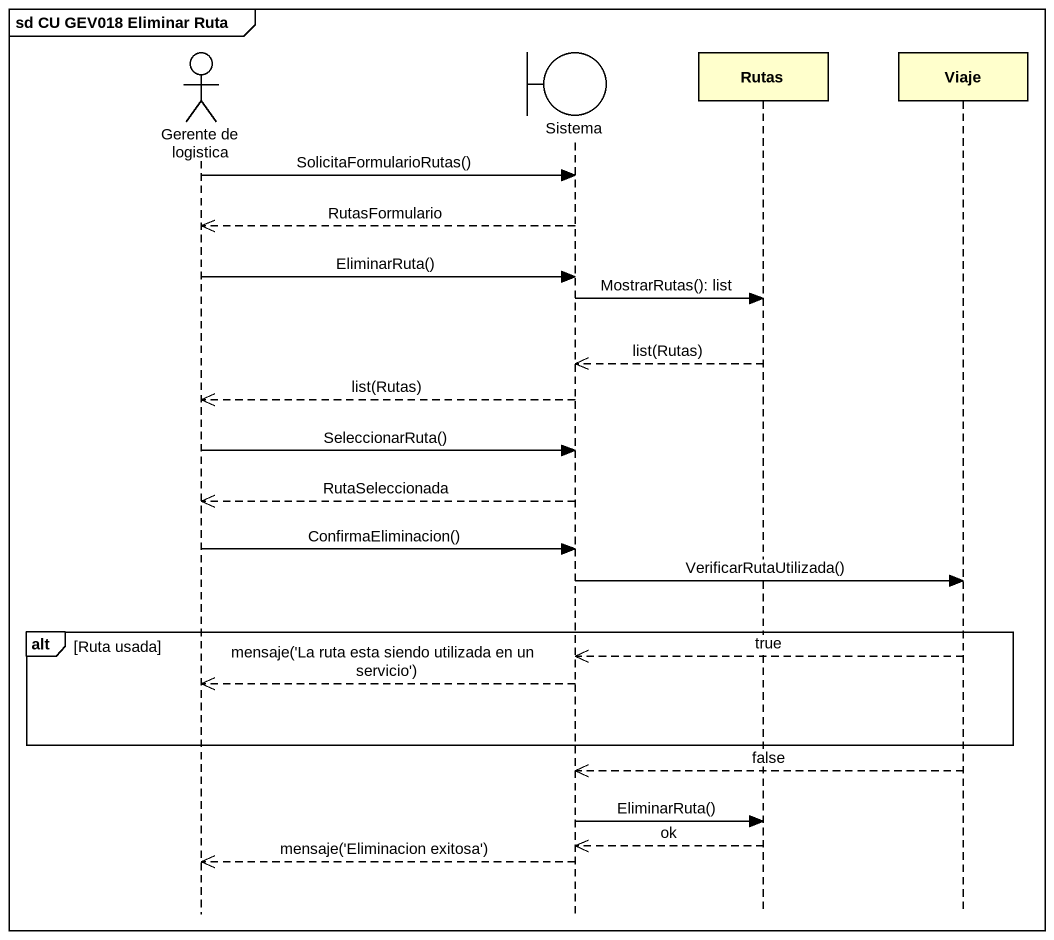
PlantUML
@startuml
mainframe sd CU GEV018 Eliminar Ruta
hide footbox
actor "Gerente de logistica" as Gerente_de_logistica
boundary Sistema
participant Rutas
participant Viaje

Gerente_de_logistica -> Sistema : SolicitaFormularioRutas()
Sistema -->> Gerente_de_logistica : RutasFormulario
Gerente_de_logistica -> Sistema : EliminarRuta()
Sistema -> Rutas : MostrarRutas(): list
Rutas -->> Sistema : list(Rutas)
Sistema -->> Gerente_de_logistica : list(Rutas)
Gerente_de_logistica -> Sistema : SeleccionarRuta()
Sistema -->> Gerente_de_logistica : RutaSeleccionada
Gerente_de_logistica -> Sistema : ConfirmaEliminacion()
Sistema -> Viaje : VerificarRutaUtilizada()
alt Ruta usada
  Viaje -->> Sistema : true
  Sistema -->> Gerente_de_logistica : mensaje('La ruta esta siendo utilizada en un servicio')
end
Viaje -->> Sistema : false
Sistema -> Rutas : EliminarRuta()
Rutas -->> Sistema : ok
Sistema -->> Gerente_de_logistica : mensaje('Eliminacion exitosa')
@enduml
